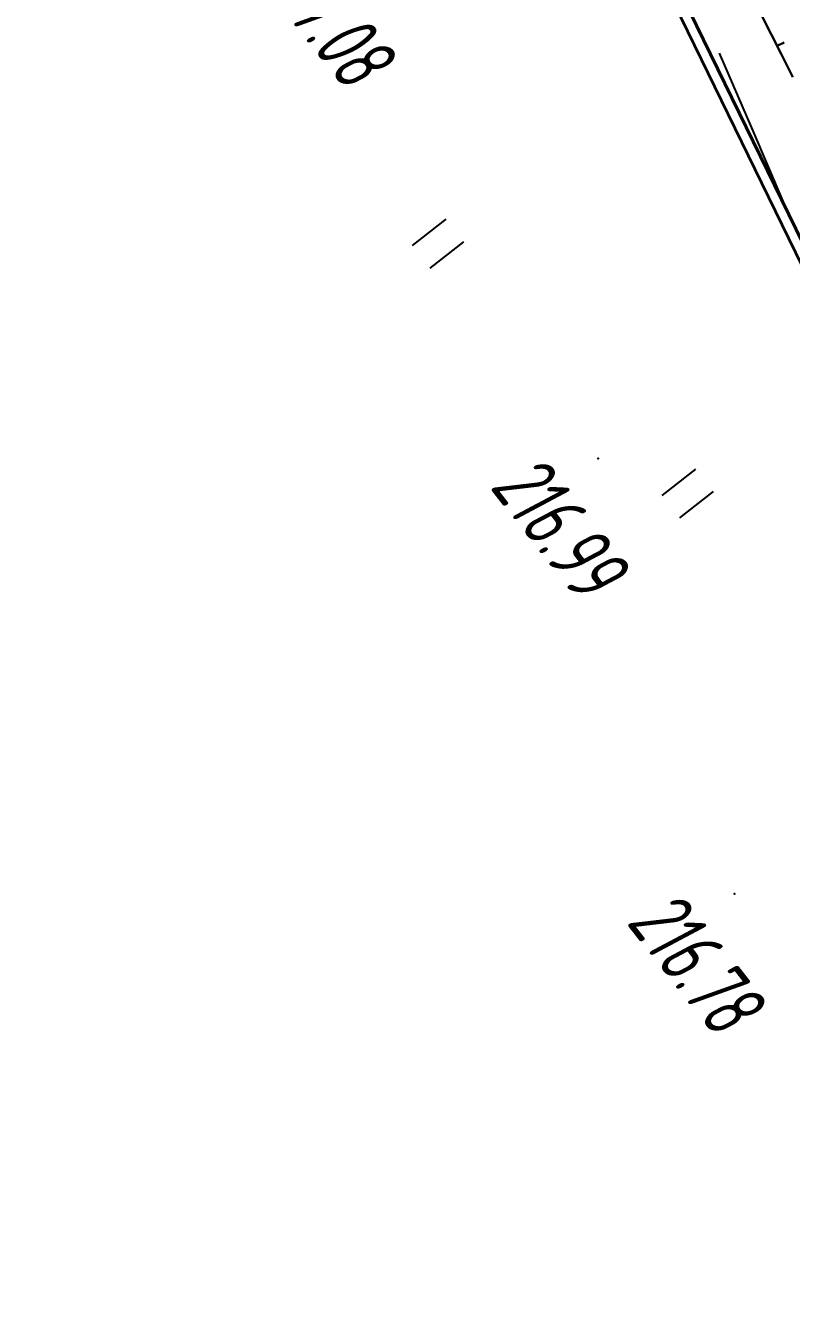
# Model space of a CAD drawing. Header units: millimetres. Extents: x -1799 to 6962, y -1020 to 4121.
# Drawn here: x 1316.7 to 1359.6, y 2752.9 to 2825 of the extents above; entities that cross this region are included whole.
import ezdxf

# ---------------------------------------------------------------- set-up
doc = ezdxf.new("R2010")
doc.units = ezdxf.units.MM
doc.linetypes.add('CONTI', pattern=[0])
for name, color, linetype, lineweight in [('10', 1, 'Continuous', 35), ('КОПИЯ_ОСЬ_13_ОТКОСЫ', 7, 'Continuous', 30), ('ОСЬ_ВЕРХ_ПОКРЫТИЯ_ОСЬ', 1, 'Continuous', 30)]:
    doc.layers.add(name, color=color, linetype=linetype, lineweight=lineweight)
for name, color, linetype in [('_Ростелеком', 6, 'Continuous'), ('PI_OTDEFAULT', 172, 'CONTI'), ('PI_TTDEFAULT', 5, 'CONTI'), ('SIT_LDEFAULT', 7, 'CONTI'), ('ZAPSKDEFAULT', 7, 'CONTI'), ('разметка', 7, 'Continuous')]:
    doc.layers.add(name, color=color, linetype=linetype)
doc.styles.add('eskd', font='spds.shx', dxfattribs={"width": 1.2, "oblique": 15})
doc.styles.add('STYLE1', font='romand.shx', dxfattribs={"width": 0.9})
doc.linetypes.add('кабель_связи_проект.', pattern='A,10,-1,["/",STYLE1,S=3,R=0,X=0,Y=-1.5],-4.1', length=15.1)

# ---------------------------------------------------------------- blocks, each defined once
blk = doc.blocks.new('BL_2011')
at = {"color": 0}
for p, q in [((0, 0), (0, 2.4)), ((1.6, 0), (1.6, 2.4))]:
    blk.add_line(p, q, dxfattribs=at)

msp = doc.modelspace()

# ---------------------------------------------------------------- linework, layer by layer
at = {"layer": '10'}
msp.add_lwpolyline([(1760.115964376668, 2342.793480734726), (1707.955964376519, 2376.903480735061), (1709.695964376277, 2385.213480734651), (1686.985964376314, 2406.633480735508), (1678.735964376314, 2414.413480734837), (1657.195964376277, 2434.723480735359), (1636.585964376407, 2448.733480735135), (1627.165964376481, 2455.143480735284), (1599.395964376463, 2478.393480735284), (1588.965964376295, 2490.06348073521), (1534.405964376705, 2551.683480735322), (1492.265964376575, 2600.043480734726), (1473.155964376705, 2624.463480734651), (1464.325964376631, 2635.753480734688), (1463.265964376575, 2637.323480734986), (1433.870100619921, 2680.791883834091), (1407.405964376705, 2717.753480734688), (1388.775964376351, 2732.81348073521), (1374.555964376612, 2753.743480734912), (1360.595964376649, 2810.703480734875), (1341.325964376631, 2850.183480735322)], dxfattribs=at)
at = {"layer": '_Ростелеком', "linetype": 'кабель_связи_проект.', "lineweight": 40, "ltscale": 0.25}
msp.add_lwpolyline([(1005.298825246378, 3011.433074509178), (1187.778510607613, 2973.660002035474), (1227.197255203277, 2956.467397162144), (1280.342415852365, 2925.231267214206), (1309.925964375763, 2895.433480736253), (1337.915964376598, 2857.183480735322), (1337.915964376598, 2857.183480735322), (1347.899412545123, 2838.035459130456), (1361.042968405187, 2811.12793312074), (1379.445964376393, 2756.333480735694), (1407.405964375483, 2717.753480736551), (1433.870100619921, 2680.791883834091), (1452.860523050776, 2652.710268539761), (1464.812185617464, 2636.329245075968), (1503.778742229895, 2587.60112780371), (1547.892191517059, 2537.161961659242), (1576.995311511573, 2504.255318720278), (1600.13611286961, 2478.997808954132), (1627.714566454533, 2455.78653589954), (1657.195964376277, 2434.723480735359), (1696.714648970878, 2398.476130288479), (1727.091222252473, 2370.957340737258)], dxfattribs=at)
at = {"layer": 'PI_TTDEFAULT', "color": 5}
for p in [(1348.761700376412, 2800.70921473523, 216.986), (1356.411700376435, 2776.309212735307, 216.777)]:
    msp.add_point(p, dxfattribs=at)
at = {"layer": 'SIT_LDEFAULT', "color": 7}
for p, q in [((1355.551700376449, 2823.419213734952), (1357.361700376447, 2819.239212735009)), ((1357.361700376447, 2819.239212735009), (1359.171700376444, 2814.999215735507)), ((1359.161700376435, 2814.999215735507), (1359.491700376451, 2814.219216735487))]:
    msp.add_line(p, q, dxfattribs=at)
at = {"layer": 'КОПИЯ_ОСЬ_13_ОТКОСЫ'}
for points in [[(1357.931031401249, 2825.55491664951), (1359.027100737187, 2823.387161522557), (1359.67791860828, 2822.082290917088)], [(1358.803162748905, 2823.830093651463), (1359.191529448124, 2824.026504784276)]]:
    msp.add_lwpolyline(points, dxfattribs=at)
at = {"layer": 'ОСЬ_ВЕРХ_ПОКРЫТИЯ_ОСЬ'}
msp.add_lwpolyline([(1208.069494486766, 2976.872902832379, -0.226023960225), (1375.440619587529, 2803.690267987934), (1375.440619587529, 2803.690267987934), (1377.467192217193, 2797.650973756251), (1377.467192217193, 2797.650973756251, 0.04801491963100001), (1400.892409564907, 2745.154997527053)], format="xyb", dxfattribs=at)
at = {"layer": 'разметка', "lineweight": 30, "ltscale": 7}
msp.add_lwpolyline([(1120.983679200939, 2999.17721018513), (1121.093009258135, 2999.155369886582, -0.007450627614020565), (1161.630804334543, 2990.620636788582, -0.03067079203041043), (1208.069494486766, 2976.872902832379, -0.2260239602280732), (1375.440619586976, 2803.690267987934, -0.2260239602280732)], format="xyb", dxfattribs=at)

# ---------------------------------------------------------------- block references
at = {"layer": 'ZAPSKDEFAULT', "color": 7, "rotation": 307.9999999999999}
for p in [(1338.351700376437, 2812.639214735863), (1352.351700376437, 2798.639214735863)]:
    msp.add_blockref('BL_2011', p, dxfattribs=at)

# ---------------------------------------------------------------- texts
at = {"layer": 'PI_OTDEFAULT', "color": 172, "style": 'eskd', "oblique": 10, "width": 0.8}
for s, p in [('217.08', (1329.622488376461, 2827.673796735157)), ('216.99', (1342.632488376412, 2799.103796735791)), ('216.78', (1350.292488376444, 2774.69379373492))]:
    msp.add_text(s, height=3.5, rotation=307.9999999999999, dxfattribs=at).set_placement(p)

doc.saveas('drawing.dxf')
